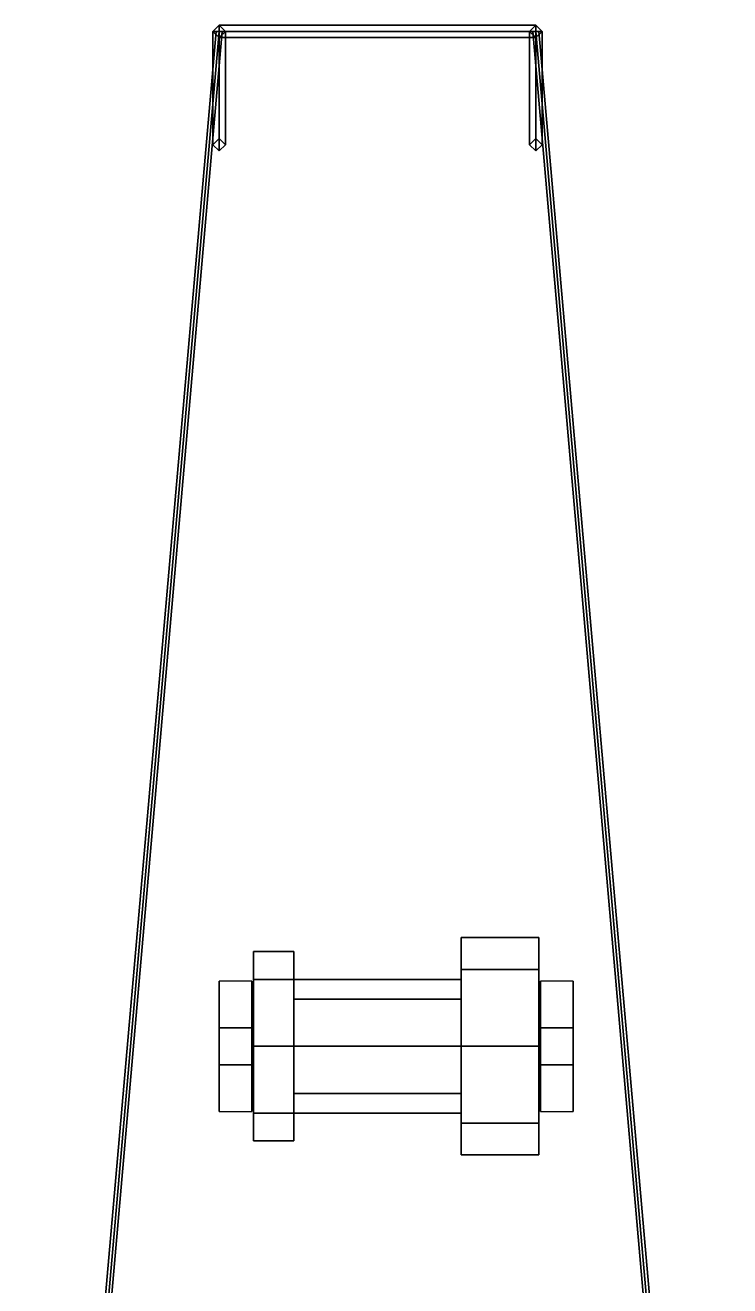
# Model space of a CAD drawing. Extents: x -4 to 4, y -35.9 to 36.
# Drawn here: x -2.27 to 2.27, y 27.93 to 36.05 of the extents above; entities that cross this region are included whole.
import ezdxf

# ---------------------------------------------------------------- set-up
doc = ezdxf.new("R2010")
doc.units = 0
doc.layers.add('SUPERSTRUCTURE', color=3, linetype='CONTINUOUS')

msp = doc.modelspace()

# ---------------------------------------------------------------- linework, layer by layer
at = {"layer": 'SUPERSTRUCTURE'}
for points in [[(-1.02, 36.01, 5.76), (-1.04, 36.01, 5.74), (-2.27, 21.95, 16.27), (-2.25, 21.92, 16.29)], [(-1.04, 36.01, 5.74), (-1.02, 36.01, 5.72), (-2.25, 21.92, 16.25), (-2.27, 21.95, 16.27)], [(-1, 36.01, 5.74), (-1.02, 36.01, 5.76), (-2.25, 21.92, 16.29), (-2.23, 21.95, 16.27)], [(-1.02, 36.01, 5.72), (-1, 36.01, 5.74), (-2.23, 21.95, 16.27), (-2.25, 21.92, 16.25)], [(1.06, 36.01, 5.76), (1.02, 36.05, 5.72), (-1.02, 36.05, 5.72), (-1.06, 36.01, 5.76)], [(-1.02, 35.32, 3.11), (-1.06, 35.28, 3.11), (-1.06, 36.01, 5.68), (-1.02, 36.05, 5.68)], [(-1.02, 36.05, 5.68), (-1.06, 36.01, 5.68), (-1.06, 36.01, 5.76), (-1.02, 36.05, 5.72)], [(1.02, 35.97, 5.72), (1.06, 36.01, 5.76), (-1.06, 36.01, 5.76), (-1.02, 35.97, 5.72)], [(-1.06, 35.28, 3.11), (-1.02, 35.24, 3.11), (-1.02, 35.97, 5.68), (-1.06, 36.01, 5.68)], [(-1.06, 36.01, 5.68), (-1.02, 35.97, 5.68), (-1.02, 35.97, 5.72), (-1.06, 36.01, 5.76)], [(1.02, 36.05, 5.72), (0.98, 36.01, 5.68), (-0.98, 36.01, 5.68), (-1.02, 36.05, 5.72)], [(-0.98, 35.28, 3.11), (-1.02, 35.32, 3.11), (-1.02, 36.05, 5.68), (-0.98, 36.01, 5.68)], [(-0.98, 36.01, 5.68), (-1.02, 36.05, 5.68), (-1.02, 36.05, 5.72), (-0.98, 36.01, 5.68)], [(0.98, 36.01, 5.68), (1.02, 35.97, 5.72), (-1.02, 35.97, 5.72), (-0.98, 36.01, 5.68)], [(-1.02, 35.24, 3.11), (-0.98, 35.28, 3.11), (-0.98, 36.01, 5.68), (-1.02, 35.97, 5.68)], [(-1.02, 35.97, 5.68), (-0.98, 36.01, 5.68), (-0.98, 36.01, 5.68), (-1.02, 35.97, 5.72)], [(1.02, 35.32, 3.11), (0.98, 35.28, 3.11), (0.98, 36.01, 5.68), (1.02, 36.05, 5.68)], [(1.02, 36.05, 5.68), (0.98, 36.01, 5.68), (0.98, 36.01, 5.68), (1.02, 36.05, 5.72)], [(0.98, 35.28, 3.11), (1.02, 35.24, 3.11), (1.02, 35.97, 5.68), (0.98, 36.01, 5.68)], [(0.98, 36.01, 5.68), (1.02, 35.97, 5.68), (1.02, 35.97, 5.72), (0.98, 36.01, 5.68)], [(1.02, 36.01, 5.76), (1, 36.01, 5.74), (2.23, 21.95, 16.27), (2.25, 21.92, 16.29)], [(1, 36.01, 5.74), (1.02, 36.01, 5.72), (2.25, 21.92, 16.25), (2.23, 21.95, 16.27)], [(1.06, 35.28, 3.11), (1.02, 35.32, 3.11), (1.02, 36.05, 5.68), (1.06, 36.01, 5.68)], [(1.06, 36.01, 5.68), (1.02, 36.05, 5.68), (1.02, 36.05, 5.72), (1.06, 36.01, 5.76)], [(1.02, 35.24, 3.11), (1.06, 35.28, 3.11), (1.06, 36.01, 5.68), (1.02, 35.97, 5.68)], [(1.02, 35.97, 5.68), (1.06, 36.01, 5.68), (1.06, 36.01, 5.76), (1.02, 35.97, 5.72)], [(1.04, 36.01, 5.74), (1.02, 36.01, 5.76), (2.25, 21.92, 16.29), (2.27, 21.95, 16.27)], [(1.02, 36.01, 5.72), (1.04, 36.01, 5.74), (2.27, 21.95, 16.27), (2.25, 21.92, 16.25)], [(1.04, 29.965, 4.265), (1.04, 30.17, 3.77), (0.54, 30.17, 3.77), (0.54, 29.965, 4.265)], [(1.04, 30.17, 3.77), (1.04, 29.965, 3.275), (0.54, 29.965, 3.275), (0.54, 30.17, 3.77)], [(0.54, 29.965, 4.265), (0.54, 30.17, 3.77), (0.54, 29.9, 3.77), (0.54, 29.7741, 4.0741)], [(0.54, 30.17, 3.77), (0.54, 29.965, 3.275), (0.54, 29.7741, 3.4659), (0.54, 29.9, 3.77)], [(1.04, 28.975, 4.265), (1.04, 30.17, 3.77), (1.04, 29.965, 4.265), (1.04, 29.47, 4.47)], [(1.04, 28.77, 3.77), (1.04, 29.965, 3.275), (1.04, 30.17, 3.77), (1.04, 28.975, 4.265)], [(-0.54, 29.9013, 4.2013), (-0.54, 30.08, 3.77), (-0.8, 30.08, 3.77), (-0.8, 29.9013, 4.2013)], [(-0.54, 30.08, 3.77), (-0.54, 29.9013, 3.3387), (-0.8, 29.9013, 3.3387), (-0.8, 30.08, 3.77)], [(-0.8, 29.47, 4.38), (-0.8, 29.9013, 4.2013), (-0.8, 30.08, 3.77), (-0.8, 29.0387, 4.2013)], [(-0.8, 29.0387, 4.2013), (-0.8, 30.08, 3.77), (-0.8, 29.9013, 3.3387), (-0.8, 28.86, 3.77)], [(-0.54, 29.7741, 4.0741), (-0.54, 29.9, 3.77), (-0.54, 30.08, 3.77), (-0.54, 29.9013, 4.2013)], [(-0.54, 29.9, 3.77), (-0.54, 29.7741, 3.4659), (-0.54, 29.9013, 3.3387), (-0.54, 30.08, 3.77)], [(-0.54, 29.47, 4.38), (-0.54, 29.9013, 4.2013), (-0.8, 29.9013, 4.2013), (-0.8, 29.47, 4.38)], [(-0.54, 29.9013, 3.3387), (-0.54, 29.47, 3.16), (-0.8, 29.47, 3.16), (-0.8, 29.9013, 3.3387)], [(-0.8, 28.86, 3.77), (-0.8, 29.9013, 3.3387), (-0.8, 29.47, 3.16), (-0.8, 29.0387, 3.3387)], [(-0.54, 29.47, 4.2), (-0.54, 29.7741, 4.0741), (-0.54, 29.9013, 4.2013), (-0.54, 29.47, 4.38)], [(-0.54, 29.7741, 3.4659), (-0.54, 29.47, 3.34), (-0.54, 29.47, 3.16), (-0.54, 29.9013, 3.3387)], [(0.54, 29.7741, 4.0741), (0.54, 29.9, 3.77), (-0.54, 29.9, 3.77), (-0.54, 29.7741, 4.0741)], [(0.54, 29.9, 3.77), (0.54, 29.7741, 3.4659), (-0.54, 29.7741, 3.4659), (-0.54, 29.9, 3.77)], [(1.04, 29.47, 4.47), (1.04, 29.965, 4.265), (0.54, 29.965, 4.265), (0.54, 29.47, 4.47)], [(1.04, 29.965, 3.275), (1.04, 29.47, 3.07), (0.54, 29.47, 3.07), (0.54, 29.965, 3.275)], [(0.54, 29.47, 4.47), (0.54, 29.965, 4.265), (0.54, 29.7741, 4.0741), (0.54, 29.47, 4.2)], [(0.54, 29.965, 3.275), (0.54, 29.47, 3.07), (0.54, 29.47, 3.34), (0.54, 29.7741, 3.4659)], [(1.04, 28.975, 3.275), (1.04, 29.47, 3.07), (1.04, 29.965, 3.275), (1.04, 28.77, 3.77)], [(-1.02, 29.89, 3.11), (-1.02, 29.05, 3.11), (-1.02, 29.35, 3.91), (-1.02, 29.59, 3.91)], [(-0.81, 29.59, 3.91), (-0.81, 29.89, 3.11), (-1.02, 29.89, 3.11), (-1.02, 29.59, 3.91)], [(-0.81, 29.35, 3.91), (-0.81, 29.05, 3.11), (-0.81, 29.89, 3.11), (-0.81, 29.59, 3.91)], [(1.05, 29.89, 3.11), (1.05, 29.05, 3.11), (1.05, 29.35, 3.91), (1.05, 29.59, 3.91)], [(1.26, 29.59, 3.91), (1.26, 29.89, 3.11), (1.05, 29.89, 3.11), (1.05, 29.59, 3.91)], [(1.26, 29.35, 3.91), (1.26, 29.05, 3.11), (1.26, 29.89, 3.11), (1.26, 29.59, 3.91)], [(0.54, 29.47, 4.2), (0.54, 29.7741, 4.0741), (-0.54, 29.7741, 4.0741), (-0.54, 29.47, 4.2)], [(0.54, 29.7741, 3.4659), (0.54, 29.47, 3.34), (-0.54, 29.47, 3.34), (-0.54, 29.7741, 3.4659)], [(-1.02, 29.59, 3.91), (-1.02, 29.35, 3.91), (-0.81, 29.35, 3.91), (-0.81, 29.59, 3.91)], [(1.05, 29.59, 3.91), (1.05, 29.35, 3.91), (1.26, 29.35, 3.91), (1.26, 29.59, 3.91)], [(-0.54, 29.0387, 4.2013), (-0.54, 29.47, 4.38), (-0.8, 29.47, 4.38), (-0.8, 29.0387, 4.2013)], [(-0.54, 29.47, 3.16), (-0.54, 29.0387, 3.3387), (-0.8, 29.0387, 3.3387), (-0.8, 29.47, 3.16)], [(0.54, 29.1659, 4.0741), (0.54, 29.47, 4.2), (-0.54, 29.47, 4.2), (-0.54, 29.1659, 4.0741)], [(0.54, 29.47, 3.34), (0.54, 29.1659, 3.4659), (-0.54, 29.1659, 3.4659), (-0.54, 29.47, 3.34)], [(-0.54, 29.47, 3.34), (-0.54, 29.1659, 3.4659), (-0.54, 29.0387, 3.3387), (-0.54, 29.47, 3.16)], [(-0.54, 29.1659, 4.0741), (-0.54, 29.47, 4.2), (-0.54, 29.47, 4.38), (-0.54, 29.0387, 4.2013)], [(1.04, 28.975, 4.265), (1.04, 29.47, 4.47), (0.54, 29.47, 4.47), (0.54, 28.975, 4.265)], [(1.04, 29.47, 3.07), (1.04, 28.975, 3.275), (0.54, 28.975, 3.275), (0.54, 29.47, 3.07)], [(0.54, 29.47, 3.07), (0.54, 28.975, 3.275), (0.54, 29.1659, 3.4659), (0.54, 29.47, 3.34)], [(0.54, 28.975, 4.265), (0.54, 29.47, 4.47), (0.54, 29.47, 4.2), (0.54, 29.1659, 4.0741)], [(-1.02, 29.35, 3.91), (-1.02, 29.05, 3.11), (-0.81, 29.05, 3.11), (-0.81, 29.35, 3.91)], [(1.05, 29.35, 3.91), (1.05, 29.05, 3.11), (1.26, 29.05, 3.11), (1.26, 29.35, 3.91)], [(0.54, 29.04, 3.77), (0.54, 29.1659, 4.0741), (-0.54, 29.1659, 4.0741), (-0.54, 29.04, 3.77)], [(0.54, 29.1659, 3.4659), (0.54, 29.04, 3.77), (-0.54, 29.04, 3.77), (-0.54, 29.1659, 3.4659)], [(-0.54, 29.1659, 3.4659), (-0.54, 29.04, 3.77), (-0.54, 28.86, 3.77), (-0.54, 29.0387, 3.3387)], [(-0.54, 29.04, 3.77), (-0.54, 29.1659, 4.0741), (-0.54, 29.0387, 4.2013), (-0.54, 28.86, 3.77)], [(0.54, 28.975, 3.275), (0.54, 28.77, 3.77), (0.54, 29.04, 3.77), (0.54, 29.1659, 3.4659)], [(0.54, 28.77, 3.77), (0.54, 28.975, 4.265), (0.54, 29.1659, 4.0741), (0.54, 29.04, 3.77)], [(-0.54, 28.86, 3.77), (-0.54, 29.0387, 4.2013), (-0.8, 29.0387, 4.2013), (-0.8, 28.86, 3.77)], [(-0.54, 29.0387, 3.3387), (-0.54, 28.86, 3.77), (-0.8, 28.86, 3.77), (-0.8, 29.0387, 3.3387)], [(1.04, 28.77, 3.77), (1.04, 28.975, 4.265), (0.54, 28.975, 4.265), (0.54, 28.77, 3.77)], [(1.04, 28.975, 3.275), (1.04, 28.77, 3.77), (0.54, 28.77, 3.77), (0.54, 28.975, 3.275)]]:
    msp.add_3dface(points, dxfattribs=at)

doc.saveas('drawing.dxf')
